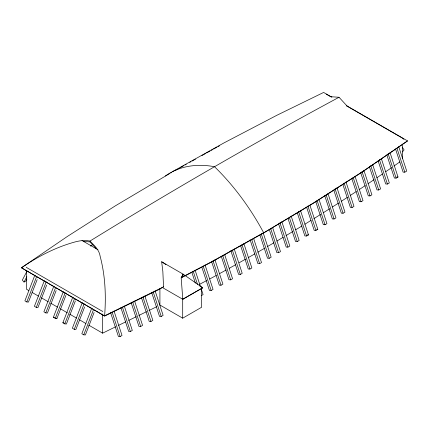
<?xml version="1.0" encoding="UTF-8"?>
<svg xmlns="http://www.w3.org/2000/svg" width="429" height="429" viewBox="0 0 429 429"><rect width="100%" height="100%" fill="white"/><g stroke="black" fill="none" stroke-linecap="round" stroke-linejoin="round"><path stroke-width="0.64" d="M34.835 275.252L24.898 300.852L26.796 301.952L28.443 302.096L37.162 279.617M26.796 301.952L36.733 276.346M44.326 280.732L34.39 306.333L36.288 307.427L37.934 307.577L46.654 285.097M36.288 307.427L46.225 281.826M53.813 286.207L43.881 311.813L45.78 312.907L47.421 313.057L56.145 290.572M45.78 312.907L55.47 287.929M65.878 295.425L56.912 318.533L55.266 318.388L53.368 317.288L63.304 291.688M55.266 318.388L65.203 292.782M75.365 300.906L66.404 324.013L64.758 323.868L62.859 322.769L72.796 297.168M64.758 323.868L74.694 298.262M82.282 302.643L72.351 328.249L74.249 329.343L75.89 329.493L84.615 307.008M74.249 329.343L84.181 303.743M91.774 308.124L81.837 333.73L83.735 334.824L85.382 334.969L94.101 312.489M83.735 334.824L93.672 309.218M181.558 277.633L183.076 274.126L161.653 261.754L162.838 271.38L163.54 286.856L158.296 289.859L104.697 316.039L21.45 267.787L67.197 236.567L115.406 205.802L169.434 173.713M201.678 288.379L201.678 307.218L182.7 318.179L182.7 298.697L182.797 299.303L181.177 277.853L183.076 274.126L202.745 287.784L182.797 299.303L162.575 287.628M26.534 267.144L26.394 267.412L102.617 311.422L102.783 311.164M26.657 271.868L22.313 280.126L24.035 282.041L25.933 280.947L26.861 279.177M24.035 282.041L26.829 276.737M402.45 151.909L404.097 149.866L402.198 147.168M184.679 276.078L211.572 262.033L263.208 233.199L313.594 202.89L361.803 172.126L407.55 140.905L346.332 105.561M407.55 140.905L361.357 172.624L313.154 203.384L263.208 233.199M104.697 316.039L21.45 267.787C37.875 256.515 55.781 247.201 75.064 241.94C79.933 240.599 84.985 240.015 89.972 241.055C171.589 190.755 254.612 142.712 339.028 97.265L347.013 105.952M181.177 277.853L184.974 275.659M182.733 299.211L202.745 287.784L199.919 286.154M110.623 312.725L118.409 336.486L120.125 336.556L122.024 335.457L114.039 311.068M395.527 148.981L403.104 172.12L404.82 172.185L406.719 171.091L398.734 146.702M120.903 307.695L128.684 331.461L130.405 331.526L132.304 330.432L124.313 306.043M386.819 154.912L394.396 178.051L396.117 178.121L398.015 177.021L390.031 152.633M131.177 302.67L138.958 326.437L140.68 326.501L142.578 325.407L134.588 301.019M378.115 160.843L385.692 183.982L387.414 184.052L389.312 182.958L381.327 158.564M141.452 297.646L149.233 321.412L150.954 321.477L152.853 320.383L144.863 295.994M369.412 166.779L376.989 189.918L378.71 189.983L380.609 188.889L372.619 164.5M151.727 292.621L159.508 316.387L161.229 316.452L163.127 315.358L155.142 290.969M360.709 172.71L368.286 195.849L370.007 195.914L371.905 194.82L363.915 170.431M351.818 178.534L359.395 201.673L361.111 201.737L363.009 200.643L355.024 176.255M342.798 184.282L350.375 207.422L352.091 207.491L353.989 206.392L346.005 182.003M333.778 190.036L341.355 213.175L343.077 213.24L344.975 212.146L336.985 187.757M201.196 295.694L203.094 294.6L201.458 289.596M324.758 195.785L332.336 218.924L334.057 218.994L335.955 217.894L327.965 193.506M201.861 267.283L209.438 290.422L211.159 290.487L213.057 289.393L205.067 265.004M315.739 201.539L323.316 224.673L325.037 224.742L326.936 223.648L318.945 199.254M211.728 262.022L219.305 285.162L221.026 285.226L222.919 284.132L214.934 259.743M306.622 207.234L314.2 230.373L315.921 230.437L317.819 229.343L310.038 205.577M221.375 256.633L228.952 279.772L230.668 279.837L232.566 278.743L224.582 254.354M297.292 212.8L304.869 235.939L306.59 236.009L308.489 234.91L300.498 210.521M230.813 250.622L238.599 274.383L240.315 274.447L242.213 273.353L234.229 248.965M287.961 218.372L295.538 241.511L297.254 241.575L299.152 240.481L291.168 216.093M240.664 245.855L248.241 268.994L249.962 269.063L251.861 267.964L243.876 243.575M278.625 223.938L286.202 247.077L287.923 247.147L289.822 246.048L281.832 221.659M250.107 239.843L257.888 263.604L259.609 263.674L261.508 262.575L253.523 238.186M269.294 229.51L276.871 252.649L278.587 252.713L280.486 251.619L272.501 227.231M259.958 235.081L267.535 258.22L269.256 258.285L271.155 257.191L263.17 232.802M172.297 171.756L223.713 143.045L276.759 115.337L323.622 92.444L331.896 97.222M170.592 173.064L171.756 172.415M175.236 170.469L176.979 169.498M178.137 168.849L179.301 168.2M180.459 167.551L183.939 165.61M185.103 164.961L186.261 164.312M189.747 162.366L190.905 161.722M192.069 161.073L195.549 159.127M201.93 155.561L205.416 153.62M206.574 152.971L210.06 151.024M211.218 150.375L212.376 149.726M213.54 149.078L217.02 147.136M218.205 146.52L219.391 145.898M163.54 286.856L104.612 315.803C106.167 295.94 105.277 275.777 100.188 256.445C99.271 249.882 94.396 245.495 89.972 241.055M181.639 277.402L183.387 276.49L183.011 276.952M184.556 275.879L211.98 261.556L263.631 232.711A164.591 95.029 60 0 0 214.5 166.699A164.591 95.029 60 0 0 165.369 175.981M199.19 284.502L206.81 280.518M88.76 325.161L102.617 333.161L115.573 326.828M118.549 325.37L125.697 321.873M128.673 320.42L136.411 316.634M138.798 315.471L146.536 311.685M148.917 310.521L156.655 306.735M331.043 96.734L339.028 97.265M396.868 176.979L398.015 177.021M316.672 229.295L317.819 229.343M307.341 234.867L308.489 234.91M83.505 241.398L89.972 241.929L96.439 248.863M53.368 317.288L54.467 317.39M62.859 322.769L63.953 322.865M326.217 94.123L331 96.884M346.594 105.883L402.606 138.224L403.877 139.323M182.459 276.072L183.51 276.678L182.4 275.949M81.987 240.524L97.957 249.742M182.7 318.179L159.92 305.03L159.92 288.797M28.7 290.487L26.394 289.151L26.394 270.704M32.17 292.487L38.519 296.155M41.409 297.823L48.338 301.823M50.649 303.158L57.577 307.159M60.462 308.826L67.391 312.827M69.702 314.157L76.63 318.157M79.521 319.825L85.87 323.493M55.963 317.986L56.912 318.533M161.653 261.754L165.937 264.639M182.293 275.74L183.387 276.49M201.678 287.73L202.102 288.031M183.076 274.565L184.593 275.879M397.039 148.423L404.82 172.185M388.132 153.727L396.117 178.121M379.429 159.663L387.414 184.052M370.726 165.594L378.71 189.983M362.017 171.525L370.007 195.914M353.126 177.349L361.111 201.737M344.106 183.103L352.091 207.491M335.087 188.851L343.077 213.24M326.271 195.227L334.057 218.994M317.047 200.354L325.037 224.742M307.936 206.049L315.921 230.437M298.6 211.62L306.59 236.009M289.269 217.187L297.254 241.575M279.933 222.758L287.923 247.147M270.602 228.325L278.587 252.713M261.272 233.896L269.256 258.285M251.625 239.285L259.609 263.674M241.977 244.675L249.962 269.063M232.33 250.059L240.315 274.447M222.683 255.448L230.668 279.837M213.036 260.837L221.026 285.226M203.169 266.098L211.159 290.487M195.109 270.211L200.434 286.47M193.211 271.305L197.512 284.438M191.902 272.49L195.383 283.124M153.244 292.063L161.229 316.452M142.97 297.088L150.954 321.477M132.69 302.113L140.68 326.501M122.415 307.137L130.405 331.526M112.141 312.162L120.125 336.556M402.606 144.155L402.606 158.65M102.617 314.055L102.617 333.161M399.903 161.867A2143.724 1237.665 0 0 1 393.924 166.044M391.741 167.562A2143.724 1237.665 0 0 1 385.719 171.718M382.421 173.981A2143.724 1237.665 0 0 1 376.903 177.74M374.136 179.617A2143.724 1237.665 0 0 1 368.023 183.725M365.235 185.591A2143.724 1237.665 0 0 1 359.078 189.682M356.284 191.527A2143.724 1237.665 0 0 1 350.225 195.495M347.463 197.297A2143.724 1237.665 0 0 1 341.366 201.249M338.583 203.04A2143.724 1237.665 0 0 1 332.443 206.966M329.638 208.746A2143.724 1237.665 0 0 1 323.455 212.655M320.635 214.425A2143.724 1237.665 0 0 1 313.846 218.661M311.004 220.42A2143.724 1237.665 0 0 1 304.788 224.244M301.962 225.976A2143.724 1237.665 0 0 1 295.726 229.767M292.878 231.488A2143.724 1237.665 0 0 1 286.03 235.601M283.167 237.307A2143.724 1237.665 0 0 1 276.844 241.055M273.965 242.755A2143.724 1237.665 0 0 1 267.605 246.477M264.704 248.166A2143.724 1237.665 0 0 1 257.749 252.188M254.864 253.845A2143.724 1237.665 0 0 1 248.498 257.48M245.592 259.127A2143.724 1237.665 0 0 1 239.189 262.741M235.682 264.704A2143.724 1237.665 0 0 1 229.236 268.297M226.298 269.921A2143.724 1237.665 0 0 1 219.82 273.488M216.27 275.429A2143.724 1237.665 0 0 1 209.749 278.968M90.417 246.08A2143.724 1237.665 0 0 1 92.648 244.648"/></g></svg>
